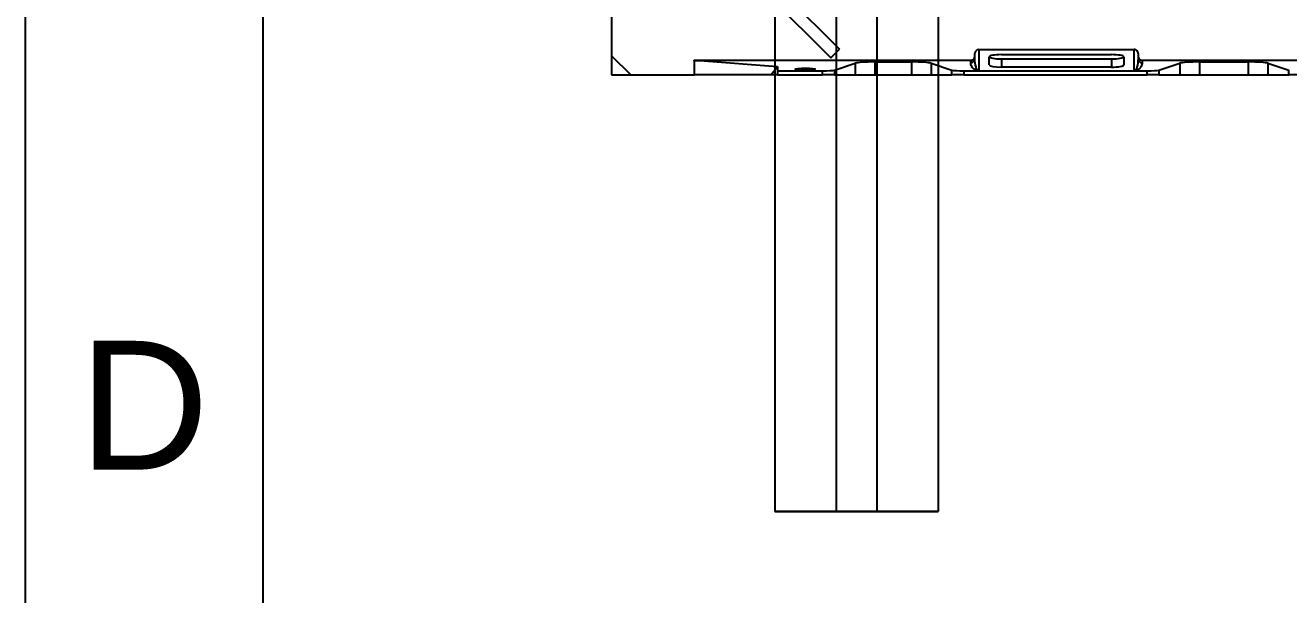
# Model space of a CAD drawing. Header units: millimetres. Extents: x 5415 to 11208, y 1449 to 3485.
# Drawn here: x 8356.8 to 8666.3, y 2265.4 to 2404.9 of the extents above; entities that cross this region are included whole.
import ezdxf
from ezdxf.enums import TextEntityAlignment as Align

# ---------------------------------------------------------------- set-up
doc = ezdxf.new("R2010")
doc.units = ezdxf.units.MM
doc.styles.get("Standard").update_dxf_attribs({"font": 'arial.ttf'})

# ---------------------------------------------------------------- blocks, each defined once
blk = doc.blocks.new('A$Cb9a4f6fb')
for p, q in [((24.24, 1672.73), (24.24, 24.24)), ((72.73, 1624.24), (72.73, 72.73))]:
    blk.add_line(p, q)
blk.add_text('D', height=26.29).set_placement((48.48, 719.19), align=Align.MIDDLE)
at = {"color": 4, "flags": 1}
for tag, p in [('MATERIAL', (1858.59, 157.58)), ('DESIGNED', (1802.02, 92.93))]:
    blk.add_attdef(tag, text='', height=16.16, dxfattribs=at).set_placement(p, align=Align.MIDDLE)

msp = doc.modelspace()

# ---------------------------------------------------------------- linework, layer by layer
for p, q in [((8540.44341, 3171.8495), (8540.44341, 2285.73191)), ((8555.44341, 3171.8495), (8555.44341, 2285.73191)), ((8565.44341, 3171.8495), (8565.44341, 2285.73191)), ((8580.44341, 3171.8495), (8580.44341, 2285.73191)), ((8580.44341, 2285.73191), (8540.44341, 2285.73191)), ((8540.44341, 2285.73191), (8580.44341, 2285.73191))]:
    msp.add_line(p, q)
at = {"color": 7, "linetype": 'Continuous', "lineweight": 25}
for p, q in [((8536.51967, 2418.75457), (8556.2528, 2399.02144)), ((8534.39835, 2416.63325), (8554.13148, 2396.90011)), ((8500.44341, 2410.95527), (8500.44341, 2397.40951)), ((8554.13148, 2396.90011), (8556.2528, 2399.02144)), ((8590.44341, 2398.94642), (8590.44341, 2393.71709)), ((8590.44341, 2398.94642), (8628.44341, 2398.94642)), ((8628.44341, 2393.71709), (8628.44341, 2398.94642)), ((8500.44341, 2397.40951), (8505.14341, 2392.70951)), ((8500.44341, 2397.40951), (8500.44341, 2392.70951)), ((8520.61661, 2396.30793), (8521.26606, 2396.20951)), ((8520.61661, 2396.30793), (8588.44341, 2396.30793)), ((8520.61661, 2396.30793), (8520.61661, 2396.20951)), ((8520.61661, 2396.20951), (8520.78757, 2396.20951)), ((8520.78757, 2392.70951), (8520.78757, 2396.20951)), ((8520.78757, 2396.20951), (8522.07805, 2396.20951)), ((8522.07805, 2396.20951), (8541.09341, 2394.75938)), ((8564.97877, 2395.89673), (8573.90804, 2395.89673)), ((8564.97877, 2395.89673), (8564.97877, 2392.70951)), ((8573.90804, 2395.89673), (8573.90804, 2392.70951)), ((8588.44341, 2395.70571), (8588.44341, 2396.30793)), ((8589.44341, 2397.31175), (8589.44341, 2397.931)), ((8589.44341, 2396.7019), (8589.44341, 2397.31175)), ((8592.94341, 2395.14758), (8592.94341, 2397.15216)), ((8595.94341, 2397.6751), (8622.94341, 2397.6751)), ((8595.94341, 2396.62465), (8595.94341, 2394.62465)), ((8595.94341, 2396.62465), (8622.94341, 2396.62465)), ((8622.94341, 2396.62465), (8622.94341, 2394.62465)), ((8625.94341, 2397.15216), (8625.94341, 2395.14758)), ((8629.44341, 2397.931), (8629.44341, 2397.31175)), ((8629.44341, 2397.31175), (8629.44341, 2396.7019)), ((8630.44341, 2396.30793), (8630.44341, 2395.70571)), ((8630.44341, 2396.30793), (8970.94341, 2396.30793)), ((8644.47877, 2395.89673), (8656.40804, 2395.89673)), ((8644.47877, 2395.89673), (8644.47877, 2392.70951)), ((8656.40804, 2395.89673), (8656.40804, 2392.70951)), ((8500.44341, 2392.70951), (8505.14341, 2392.70951)), ((8505.14341, 2392.70951), (8520.78757, 2392.70951)), ((8539.58577, 2392.70951), (8520.78757, 2392.70951)), ((8541.09341, 2394.70951), (8539.58577, 2392.70951)), ((8541.09341, 2392.70951), (8539.58577, 2392.70951)), ((8541.09341, 2394.75938), (8541.09341, 2394.70951)), ((8541.09341, 2394.70951), (8541.09341, 2393.70951)), ((8541.09341, 2393.70951), (8552.14143, 2393.70951)), ((8541.09341, 2393.70951), (8541.09341, 2392.70951)), ((8541.09341, 2392.70951), (8552.14143, 2392.70951)), ((8552.14143, 2392.70951), (8552.14143, 2393.70951)), ((8555.0392, 2392.70951), (8552.14143, 2392.70951)), ((8555.0392, 2393.90405), (8560.14914, 2395.5725)), ((8555.0392, 2393.90405), (8555.0392, 2392.70951)), ((8555.0392, 2392.70951), (8560.14914, 2392.70951)), ((8560.14914, 2395.5725), (8560.14914, 2392.70951)), ((8560.14914, 2392.70951), (8564.97877, 2392.70951)), ((8564.97877, 2392.70951), (8573.90804, 2392.70951)), ((8573.90804, 2392.70951), (8578.73767, 2392.70951)), ((8578.73767, 2395.5725), (8583.84761, 2393.90405)), ((8578.73767, 2395.5725), (8578.73767, 2392.70951)), ((8578.73767, 2392.70951), (8583.84761, 2392.70951)), ((8583.84761, 2392.70951), (8583.84761, 2393.90405)), ((8586.74539, 2392.70951), (8583.84761, 2392.70951)), ((8586.74539, 2393.70951), (8590.32009, 2393.70951)), ((8586.74539, 2393.70951), (8586.74539, 2392.70951)), ((8586.74539, 2392.70951), (8631.64143, 2392.70951)), ((8590.32009, 2393.70951), (8628.56672, 2393.70951)), ((8622.94341, 2394.62465), (8595.94341, 2394.62465)), ((8628.56672, 2393.70951), (8631.64143, 2393.70951)), ((8631.64143, 2392.70951), (8631.64143, 2393.70951)), ((8634.5392, 2392.70951), (8631.64143, 2392.70951)), ((8634.5392, 2393.90405), (8639.64914, 2395.5725)), ((8634.5392, 2393.90405), (8634.5392, 2392.70951)), ((8634.5392, 2392.70951), (8639.64914, 2392.70951)), ((8639.64914, 2395.5725), (8639.64914, 2392.70951)), ((8639.64914, 2392.70951), (8644.47877, 2392.70951)), ((8644.47877, 2392.70951), (8656.40804, 2392.70951)), ((8656.40804, 2392.70951), (8661.23767, 2392.70951)), ((8661.23767, 2395.5725), (8666.34761, 2393.90405)), ((8661.23767, 2395.5725), (8661.23767, 2392.70951)), ((8661.23767, 2392.70951), (8666.34761, 2392.70951)), ((8666.34761, 2392.70951), (8666.34761, 2393.90405)), ((8669.24539, 2392.70951), (8666.34761, 2392.70951))]:
    msp.add_line(p, q, dxfattribs=at)
for centre, start, end in [((8588.44531, 2396.70381), 269.8909867, 359.8905702), ((8630.44151, 2396.70381), 180.1094298, 270.1090133)]:
    msp.add_arc(centre, 0.9981, start, end, dxfattribs=at)
for centre, major_axis, ratio, start_param, end_param in [((8590.44341, 2397.931), (0, -1.01543), 0.984807753, 3.141592654, 4.71238898), ((8628.44341, 2397.931), (0, -1.01543), 0.984807753, 1.570796327, 3.141592654), ((8564.97877, 2395.45929), (5, 0), 0.087488664, 1.570796327, 2.879793266), ((8573.90804, 2395.45929), (5, 0), 0.087488664, 0.261799388, 1.570796327), ((8588.44341, 2397.31175), (0, -1.00382), 0.996194698, 0, 1.570796327), ((8595.94341, 2397.15216), (3, 0), 0.174311485, 1.570796327, 3.141592654), ((8595.94341, 2397.14758), (3, 0), 0.174311485, 3.141592654, 4.71238898), ((8622.94341, 2397.15216), (3, 0), 0.174311485, 0, 1.570796327), ((8622.94341, 2397.14758), (3, 0), 0.174311485, 4.71238898, 6.283185307), ((8630.44341, 2397.31175), (0, 1.00382), 0.996194698, 1.570796327, 3.141592654), ((8644.47877, 2395.45929), (5, 0), 0.087488664, 1.570796327, 2.879793266), ((8656.40804, 2395.45929), (5, 0), 0.087488664, 0.261799388, 1.570796327), ((8552.14143, 2393.97198), (3, 0), 0.087488664, 4.71238898, 6.021385919), ((8586.74539, 2393.97198), (3, 0), 0.087488664, 3.403392041, 4.71238898), ((8595.94341, 2395.14758), (3, 0), 0.174311485, 3.141592654, 4.71238898), ((8622.94341, 2395.14758), (3, 0), 0.174311485, 4.71238898, 6.283185307), ((8631.64143, 2393.97198), (3, 0), 0.087488664, 4.71238898, 6.021385919)]:
    msp.add_ellipse(centre, major_axis=major_axis, ratio=ratio, start_param=start_param, end_param=end_param, dxfattribs=at)
msp.add_ellipse((8547.94341, 2394.14696), major_axis=(2.5, 0), ratio=0.087488664, dxfattribs=at)
for points, knots in [([(8590.44341, 2393.71709), (8590.43948, 2393.71714), (8590.43136, 2393.71722), (8590.4145, 2393.71818), (8590.38115, 2393.72202), (8590.31318, 2393.73908), (8590.18073, 2393.80767), (8589.91325, 2394.09462), (8589.52924, 2395.07247), (8589.48048, 2395.99821), (8589.44341, 2396.7019)], [0, 0, 0, 0, 0.00051153, 0.001058629, 0.002363487, 0.006220684, 0.019948006, 0.073008276, 0.295365423, 1, 1, 1, 1]), ([(8629.44341, 2396.7019), (8629.40634, 2395.99821), (8629.35757, 2395.07247), (8628.97357, 2394.09462), (8628.70608, 2393.80767), (8628.57364, 2393.73908), (8628.50567, 2393.72202), (8628.47231, 2393.71818), (8628.45546, 2393.71722), (8628.44733, 2393.71714), (8628.44341, 2393.71709)], [0, 0, 0, 0, 0.704634563, 0.926991707, 0.980051968, 0.993779294, 0.997636497, 0.998941361, 0.999488465, 1, 1, 1, 1]), ([(8590.32009, 2393.70951), (8590.28953, 2393.71189), (8590.19699, 2393.71908), (8590.08278, 2393.73748), (8589.93011, 2393.76996), (8589.76983, 2393.81976), (8589.51304, 2393.92477), (8589.2329, 2394.09868), (8588.9133, 2394.38989), (8588.65186, 2394.77281), (8588.47555, 2395.22961), (8588.45419, 2395.54595), (8588.44341, 2395.70571)], [0, 0, 0, 0, 0.005295723, 0.016032355, 0.030598371, 0.057756339, 0.092811469, 0.190611305, 0.319083014, 0.528691084, 0.761981191, 1, 1, 1, 1]), ([(8590.32009, 2393.70951), (8590.34373, 2393.70981), (8590.3781, 2393.71025), (8590.41912, 2393.71356), (8590.43536, 2393.71592), (8590.44341, 2393.71709)], [0, 0, 0, 0, 0.52626068, 0.765053237, 1, 1, 1, 1]), ([(8628.56672, 2393.70951), (8628.54308, 2393.70981), (8628.50871, 2393.71025), (8628.46769, 2393.71356), (8628.45146, 2393.71592), (8628.44341, 2393.71709)], [0, 0, 0, 0, 0.526260657, 0.765053221, 1, 1, 1, 1]), ([(8630.44341, 2395.70571), (8630.43257, 2395.54596), (8630.41112, 2395.22964), (8630.23545, 2394.7728), (8629.97219, 2394.39001), (8629.65661, 2394.09854), (8629.33836, 2393.90711), (8629.04924, 2393.78931), (8628.79307, 2393.73488), (8628.66731, 2393.71726), (8628.59743, 2393.71188), (8628.56672, 2393.70951)], [0, 0, 0, 0, 0.2380178376, 0.4713072548, 0.680945331, 0.8093917167, 0.9072262663, 0.9694007369, 0.9879405144, 0.9947001513, 1, 1, 1, 1])]:
    msp.add_open_spline(points, degree=3, knots=knots, dxfattribs=at)

# ---------------------------------------------------------------- block references
at = {"xscale": 1.2, "yscale": 1.2, "zscale": 1.2}
msp.add_blockref('A$Cb9a4f6fb', (8327.72559, 1448.77028), dxfattribs=at)

doc.saveas('drawing.dxf')
